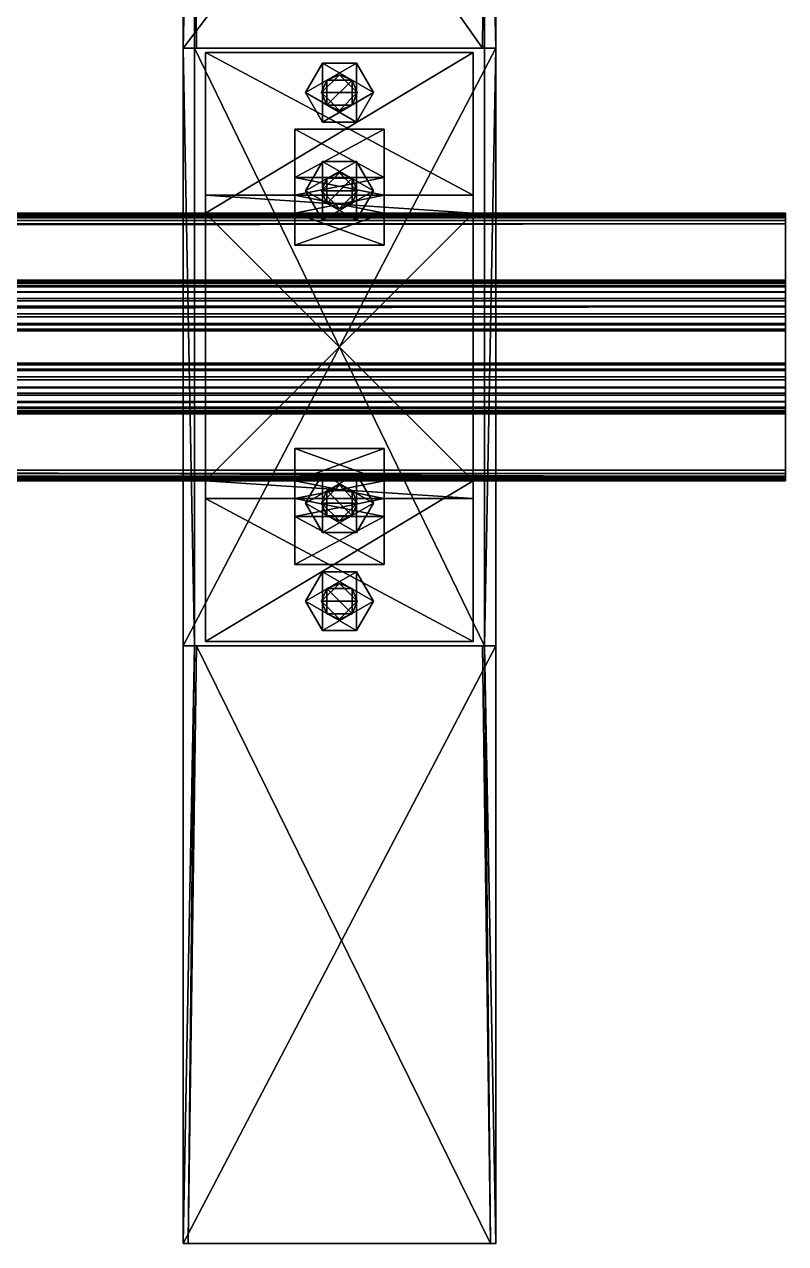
# Model space of a CAD drawing. Header units: millimetres. Extents: x -13000 to 13000, y -1300 to 1300.
# Drawn here: x 12573 to 13000, y -1300 to -617 of the extents above; entities that cross this region are included whole.
import ezdxf

# ---------------------------------------------------------------- set-up
doc = ezdxf.new("R2010")
doc.units = ezdxf.units.MM
doc.layers.add('Rails', color=7, linetype='Continuous', true_color=0x068706)

msp = doc.modelspace()

# ---------------------------------------------------------------- meshes
at = {"layer": 'Rails', "color": 201, "true_color": 0xd59ae5}
mesh = msp.add_polyface(dxfattribs=at)
corners = [(12832.4, -400, 89.95), (12837.59, -400, -50.05), (12837.59, 0, -50.05), (12832.4, 0, 89.95), (12837.59, -630, -50.05), (12831.25, -630, 109.95), (12831.25, -965, 109.95), (12830.09, -630, 129.95), (12662.4, 0, -50.05), (12662.4, -400, -50.05), (12667.59, -400, 89.95), (12667.59, 0, 89.95), (12662.4, -630, -50.05), (12668.75, -630, 109.95), (12669.9, -630, 129.95), (12332.4, -400, 89.95), (12337.59, -400, -50.05), (12337.59, 0, -50.05), (12332.4, 0, 89.95), (12331.25, -630, 109.95), (12337.59, -630, -50.05), (12330.09, -630, 129.95), (12167.59, 0, 89.95), (12167.59, -400, 89.95), (12162.4, -400, -50.05), (12162.4, -630, -50.05), (12169.9, -630, 129.95), (12168.75, -630, 109.95)]
mesh.append_faces([[corners[k] for k in face] for face in [(5, 0, 7), (14, 10, 13), (19, 15, 21)]], dxfattribs={"color": 201})
mesh.append_faces([[corners[k] for k in face] for face in [(0, 1, 2), (2, 3, 0), (4, 5, 6), (0, 5, 4), (4, 1, 0), (8, 9, 10), (10, 11, 8), (12, 13, 10), (10, 9, 12), (11, 10, 0), (9, 8, 2), (2, 1, 9), (6, 5, 13), (12, 9, 1), (1, 4, 12), (10, 14, 7), (7, 0, 10), (14, 13, 5), (5, 7, 14), (15, 16, 17), (17, 18, 15), (15, 19, 20), (20, 16, 15), (22, 23, 15), (15, 18, 22), (17, 16, 24), (16, 20, 25), (23, 26, 21), (21, 15, 23), (26, 27, 19), (19, 21, 26)]], dxfattribs={"vtx2": -1, "color": 201})
mesh = msp.add_polyface(dxfattribs=at)
corners = [(13000, -872.5, 130.95), (-13000, -872.5, 130.96), (-13000, -872.5, 121.96), (13000, -828.13, 144.34), (-13000, -828.14, 144.35), (-13000, -866.58, 137.94), (13000, -728.42, 137.94), (-13000, -728.42, 137.94), (-13000, -766.87, 144.35), (13000, -722.5, 121.95), (-13000, -722.5, 121.96), (-13000, -722.5, 130.96), (13000, -787.63, 159.34), (-13000, -787.64, 159.35), (-13000, -788.5, 165.98), (13000, -806.5, 165.98), (-13000, -806.5, 165.98), (-13000, -807.37, 159.35), (13000, -771.64, 261.13), (-13000, -771.64, 261.14), (-13000, -763.05, 263.96), (13000, -831.95, 263.95), (-13000, -831.96, 263.96), (-13000, -823.37, 261.14), (-4675.01, -712.5, 124.95), (-4675.01, -722.5, 119.95), (-4675.01, -722.5, 109.95), (-4675.01, -632.5, 109.95), (-4675.01, -632.5, 124.95), (-4675.01, -712.5, 136.95), (-4675.01, -722.5, 136.95), (-4675.01, -872.5, 119.95), (-4675.01, -872.5, 109.95), (-4675.01, -882.5, 124.95), (-4675.01, -962.5, 124.95), (-4675.01, -962.5, 109.95), (-4675.01, -882.5, 136.95), (-4675.01, -872.5, 136.95), (-4725.01, -712.5, 124.95), (-4725.01, -702.5, 124.95), (-4725.01, -702.5, 134.95), (-4725.01, -712.5, 134.95), (-4725.01, -675.5, 124.95), (-4725.01, -675.5, 134.95), (-4725.01, -722.5, 146.95), (-4725.01, -722.5, 136.95), (-4725.01, -712.5, 136.95), (-4725.01, -712.5, 146.95), (-4725.01, -872.5, 146.95), (-4725.01, -872.5, 136.95), (-4725.01, -854.5, 139.95), (-4725.01, -854.5, 146.95), (-4725.01, -892.5, 136.95), (-4725.01, -882.5, 136.95), (-4725.01, -882.5, 146.95), (-4725.01, -892.5, 146.95), (-4725.01, -882.5, 134.95), (-4725.01, -892.5, 134.95), (-4725.01, -882.5, 124.95), (-4725.01, -892.5, 124.95)]
mesh.append_faces([[corners[k] for k in face] for face in [(32, 34, 35)]], dxfattribs={"vtx0": -1, "color": 201})
mesh.append_faces([[corners[k] for k in face] for face in [(24, 26, 28)]], dxfattribs={"vtx0": -1, "vtx1": -1, "color": 201})
mesh.append_faces([[corners[k] for k in face] for face in [(32, 33, 34)]], dxfattribs={"vtx0": -1, "vtx2": -1, "color": 201})
mesh.append_faces([[corners[k] for k in face] for face in [(0, 1, 2), (3, 4, 5), (6, 7, 8), (9, 10, 11), (12, 13, 14), (15, 16, 17), (18, 19, 20), (21, 22, 23), (24, 25, 26), (26, 27, 28), (29, 30, 25), (25, 24, 29), (26, 25, 31), (31, 32, 26), (32, 31, 33), (36, 33, 31), (31, 37, 36), (38, 39, 40), (40, 41, 38), (42, 43, 40), (40, 39, 42), (44, 45, 46), (46, 47, 44), (48, 49, 50), (50, 51, 48), (52, 53, 54), (54, 55, 52), (56, 53, 52), (52, 57, 56), (58, 56, 57), (57, 59, 58), (48, 54, 53), (53, 49, 48)]], dxfattribs={"vtx2": -1, "color": 201})
mesh = msp.add_polyface(dxfattribs=at)
corners = [(-13000, -872.28, 120.85), (13000, -872.28, 120.84), (13000, -872.44, 121.34), (-13000, -872, 120.46), (13000, -872, 120.45), (-13000, -871.61, 120.18), (13000, -871.61, 120.17), (-13000, -871.11, 120.01), (13000, -871.11, 120), (-13000, -870.5, 119.96), (13000, -870.5, 119.95), (-13000, -722.56, 121.35), (13000, -722.56, 121.34), (13000, -722.72, 120.84), (-13000, -722.72, 120.85), (13000, -723, 120.45), (-13000, -723, 120.46), (13000, -723.39, 120.17), (-13000, -723.39, 120.18), (13000, -723.89, 120), (-13000, -723.89, 120.01), (13000, -724.5, 119.95), (4674.99, -722.5, 109.95), (4674.99, -722.5, 119.95), (4674.99, -712.5, 124.95), (4674.99, -632.5, 124.95), (4674.99, -632.5, 109.95), (4674.99, -722.5, 136.95), (4674.99, -712.5, 136.95), (4674.99, -872.5, 119.95), (4674.99, -872.5, 109.95), (4674.99, -882.5, 124.95), (4674.99, -962.5, 109.95), (4674.99, -962.5, 124.95), (4674.99, -882.5, 136.95), (4674.99, -872.5, 136.95), (4824.99, -712.5, 124.95), (4824.99, -632.5, 124.95), (4824.99, -632.5, 109.95), (4824.99, -712.5, 136.95), (4824.99, -722.5, 136.95), (4824.99, -722.5, 119.95), (4824.99, -722.5, 109.95), (4824.99, -872.5, 119.95), (4824.99, -962.5, 124.95), (4824.99, -872.5, 109.95), (4824.99, -962.5, 109.95), (4824.99, -872.5, 136.95), (4824.99, -882.5, 136.95), (4824.99, -882.5, 124.95)]
mesh.append_faces([[corners[k] for k in face] for face in [(22, 25, 26)]], dxfattribs={"vtx0": -1, "color": 201})
mesh.append_faces([[corners[k] for k in face] for face in [(31, 30, 33)]], dxfattribs={"vtx0": -1, "vtx1": -1, "color": 201})
mesh.append_faces([[corners[k] for k in face] for face in [(22, 24, 25)]], dxfattribs={"vtx0": -1, "vtx2": -1, "color": 201})
mesh.append_faces([[corners[k] for k in face] for face in [(0, 1, 2), (3, 4, 1), (5, 6, 4), (7, 8, 6), (9, 10, 8), (11, 12, 13), (14, 13, 15), (16, 15, 17), (18, 17, 19), (20, 19, 21), (22, 23, 24), (23, 27, 28), (28, 24, 23), (29, 23, 22), (22, 30, 29), (31, 29, 30), (30, 32, 33), (29, 31, 34), (34, 35, 29), (25, 24, 36), (26, 25, 37), (22, 26, 38), (24, 28, 39), (28, 27, 40), (27, 23, 41), (30, 22, 42), (23, 29, 43), (31, 33, 44), (32, 30, 45), (33, 32, 46), (29, 35, 47), (35, 34, 48), (34, 31, 49)]], dxfattribs={"vtx2": -1, "color": 201})
mesh = msp.add_polyface(dxfattribs=at)
corners = [(12831.25, -965, 109.95), (12837.59, -965, -50.05), (12837.59, -630, -50.05), (12837.59, -1300, -50.05), (12834.71, -1300, 49.95), (12830.09, -965, 129.95), (12662.4, -630, -50.05), (12662.4, -965, -50.05), (12668.75, -965, 109.95), (12668.75, -630, 109.95), (12662.4, -1300, -50.05), (12665.28, -1300, 49.95), (12669.9, -965, 129.95), (12331.25, -965, 109.95), (12337.59, -965, -50.05), (12337.59, -630, -50.05), (12331.25, -630, 109.95), (12337.59, -1300, -50.05), (12334.71, -1300, 49.95), (12330.09, -965, 129.95), (12168.75, -630, 109.95), (12168.75, -965, 109.95), (12162.4, -965, -50.05), (12165.28, -1300, 49.95), (12162.4, -1300, -50.05), (12169.9, -965, 129.95)]
mesh.append_faces([[corners[k] for k in face] for face in [(0, 5, 4), (11, 12, 8), (13, 19, 18)]], dxfattribs={"color": 201})
mesh.append_faces([[corners[k] for k in face] for face in [(0, 1, 2), (3, 1, 0), (0, 4, 3), (6, 7, 8), (8, 9, 6), (8, 7, 10), (10, 11, 8), (9, 8, 0), (7, 6, 2), (2, 1, 7), (11, 10, 3), (3, 4, 11), (10, 7, 1), (1, 3, 10), (8, 12, 5), (5, 0, 8), (12, 11, 4), (4, 5, 12), (13, 14, 15), (15, 16, 13), (17, 14, 13), (13, 18, 17), (20, 21, 13), (13, 16, 20), (15, 14, 22), (17, 18, 23), (14, 17, 24), (21, 25, 19), (19, 13, 21), (25, 23, 18), (18, 19, 25)]], dxfattribs={"vtx2": -1, "color": 201})
mesh = msp.add_polyface(dxfattribs=at)
corners = [(12675, -722.5, 109.95), (12675, -722.5, 119.95), (12675, -712.5, 124.95), (12675, -632.5, 124.95), (12675, -632.5, 109.95), (12675, -722.5, 136.95), (12675, -712.5, 136.95), (12675, -872.5, 119.95), (12675, -872.5, 109.95), (12675, -882.5, 124.95), (12675, -962.5, 109.95), (12675, -962.5, 124.95), (12675, -882.5, 136.95), (12675, -872.5, 136.95), (12825, -712.5, 124.95), (12825, -632.5, 124.95), (12825, -632.5, 109.95), (12825, -712.5, 136.95), (12825, -722.5, 136.95), (12825, -722.5, 119.95), (12825, -722.5, 109.95), (12825, -872.5, 119.95), (12825, -962.5, 124.95), (12825, -872.5, 109.95), (12325, -712.5, 124.95), (12325, -722.5, 119.95), (12325, -722.5, 109.95), (12325, -632.5, 109.95), (12325, -632.5, 124.95), (12325, -712.5, 136.95), (12325, -722.5, 136.95), (12325, -872.5, 119.95), (12325, -872.5, 109.95), (12325, -882.5, 124.95), (12325, -962.5, 124.95), (12325, -962.5, 109.95), (12325, -882.5, 136.95), (12325, -872.5, 136.95), (12275, -872.5, 146.95), (12275, -882.5, 146.95), (12275, -882.5, 136.95), (12275, -872.5, 136.95)]
mesh.append_faces([[corners[k] for k in face] for face in [(0, 3, 4), (32, 34, 35)]], dxfattribs={"vtx0": -1, "color": 201})
mesh.append_faces([[corners[k] for k in face] for face in [(9, 8, 11), (24, 26, 28)]], dxfattribs={"vtx0": -1, "vtx1": -1, "color": 201})
mesh.append_faces([[corners[k] for k in face] for face in [(0, 2, 3), (32, 33, 34)]], dxfattribs={"vtx0": -1, "vtx2": -1, "color": 201})
mesh.append_faces([[corners[k] for k in face] for face in [(0, 1, 2), (1, 5, 6), (6, 2, 1), (7, 1, 0), (0, 8, 7), (9, 7, 8), (8, 10, 11), (7, 9, 12), (12, 13, 7), (3, 2, 14), (4, 3, 15), (0, 4, 16), (2, 6, 17), (6, 5, 18), (5, 1, 19), (8, 0, 20), (1, 7, 21), (9, 11, 22), (10, 8, 23), (24, 25, 26), (26, 27, 28), (29, 30, 25), (25, 24, 29), (26, 25, 31), (31, 32, 26), (32, 31, 33), (36, 33, 31), (31, 37, 36), (38, 39, 40), (40, 41, 38)]], dxfattribs={"vtx2": -1, "color": 201})
mesh = msp.add_polyface(dxfattribs=at)
corners = [(12825, -712.5, 124.95), (12825, -722.5, 119.95), (12825, -722.5, 109.95), (12825, -632.5, 109.95), (12825, -632.5, 124.95), (12825, -712.5, 136.95), (12825, -722.5, 136.95), (12825, -872.5, 119.95), (12675, -632.5, 124.95), (12675, -632.5, 109.95), (12675, -722.5, 109.95), (12675, -712.5, 124.95), (12675, -712.5, 136.95), (12675, -722.5, 136.95), (12675, -722.5, 119.95), (12775, -722.5, 146.95), (12775, -740.5, 146.95), (12775, -740.5, 139.95), (12775, -722.5, 136.95), (12775, -702.5, 136.95), (12775, -702.5, 146.95), (12775, -712.5, 146.95), (12775, -712.5, 136.95), (12775, -712.5, 134.95), (12775, -702.5, 134.95), (12775, -712.5, 124.95), (12775, -702.5, 124.95), (12775, -675.5, 124.95), (12775, -675.5, 134.95), (12759.49, -638.54, 139.95), (12769, -655, 139.95), (12769, -655, 124.95), (12759.49, -638.54, 124.95), (12759.49, -671.45, 139.95), (12759.49, -671.45, 124.95), (12759.49, -693.54, 161.95), (12769, -710, 161.95), (12769, -710, 146.95), (12759.49, -693.54, 146.95), (12759.49, -726.45, 161.95), (12759.49, -726.45, 146.95), (13000, -870.5, 119.95), (13000, -724.5, 119.95), (13000, -728.42, 137.94)]
mesh.append_faces([[corners[k] for k in face] for face in [(0, 2, 4)]], dxfattribs={"vtx0": -1, "vtx1": -1, "color": 201})
mesh.append_faces([[corners[k] for k in face] for face in [(0, 1, 2), (2, 3, 4), (5, 6, 1), (1, 0, 5), (2, 1, 7), (0, 4, 8), (4, 3, 9), (3, 2, 10), (5, 0, 11), (6, 5, 12), (1, 6, 13), (7, 1, 14), (15, 16, 17), (17, 18, 15), (19, 20, 21), (21, 22, 19), (23, 24, 19), (19, 22, 23), (25, 26, 24), (24, 23, 25), (27, 28, 24), (24, 26, 27), (15, 18, 22), (22, 21, 15), (29, 30, 31), (31, 32, 29), (30, 33, 34), (34, 31, 30), (33, 30, 29), (35, 36, 37), (37, 38, 35), (36, 39, 40), (40, 37, 36), (39, 36, 35), (41, 42, 43)]], dxfattribs={"vtx2": -1, "color": 201})
mesh = msp.add_polyface(dxfattribs=at)
corners = [(12675, -962.5, 124.95), (12675, -962.5, 109.95), (12825, -962.5, 109.95), (12675, -872.5, 119.95), (12675, -872.5, 136.95), (12825, -872.5, 136.95), (12675, -882.5, 136.95), (12825, -882.5, 136.95), (12675, -882.5, 124.95), (12825, -882.5, 124.95), (12725, -740.5, 139.95), (12725, -740.5, 146.95), (12725, -722.5, 146.95), (12725, -722.5, 136.95), (12725, -712.5, 146.95), (12725, -702.5, 146.95), (12725, -702.5, 136.95), (12725, -712.5, 136.95), (12725, -702.5, 134.95), (12725, -712.5, 134.95), (12725, -702.5, 124.95), (12725, -712.5, 124.95), (12725, -675.5, 134.95), (12725, -675.5, 124.95), (12725, -854.5, 139.95), (12725, -872.5, 136.95), (12725, -872.5, 146.95), (12725, -854.5, 146.95), (12725, -882.5, 146.95), (12725, -882.5, 136.95), (12725, -892.5, 136.95), (12725, -892.5, 146.95), (12725, -882.5, 134.95), (12725, -892.5, 134.95), (12725, -882.5, 124.95), (12725, -892.5, 124.95), (12725, -919.5, 124.95), (12725, -919.5, 134.95), (12740.5, -638.54, 124.95), (12731, -655, 124.95), (12731, -655, 139.95), (12740.5, -671.45, 139.95), (12740.5, -693.54, 146.95), (12731, -710, 146.95), (12731, -710, 161.95), (12740.5, -726.45, 161.95), (12731, -940, 139.95), (12731, -940, 124.95), (12740.5, -956.45, 124.95), (12740.5, -923.54, 139.95), (12731, -885, 161.95), (12731, -885, 146.95), (12740.5, -901.45, 146.95), (12740.5, -868.54, 161.95)]
mesh.append_faces([[corners[k] for k in face] for face in [(0, 1, 2), (3, 4, 5), (4, 6, 7), (6, 8, 9), (10, 11, 12), (12, 13, 10), (14, 15, 16), (16, 17, 14), (16, 18, 19), (19, 17, 16), (18, 20, 21), (21, 19, 18), (18, 22, 23), (23, 20, 18), (17, 13, 12), (12, 14, 17), (24, 25, 26), (26, 27, 24), (28, 29, 30), (30, 31, 28), (30, 29, 32), (32, 33, 30), (33, 32, 34), (34, 35, 33), (33, 35, 36), (36, 37, 33), (29, 28, 26), (26, 25, 29), (38, 39, 40), (41, 40, 39), (42, 43, 44), (45, 44, 43), (46, 47, 48), (47, 46, 49), (50, 51, 52), (51, 50, 53)]], dxfattribs={"vtx2": -1, "color": 201})
mesh = msp.add_polyface(dxfattribs=at)
corners = [(12725, -740.5, 139.95), (12725, -722.5, 136.95), (12775, -722.5, 136.95), (12725, -702.5, 136.95), (12725, -702.5, 146.95), (12775, -702.5, 146.95), (12725, -712.5, 146.95), (12775, -712.5, 146.95), (12725, -712.5, 136.95), (12725, -712.5, 134.95), (12775, -712.5, 134.95), (12725, -702.5, 134.95), (12775, -702.5, 136.95), (12725, -712.5, 124.95), (12775, -712.5, 124.95), (12725, -702.5, 124.95), (12775, -702.5, 124.95), (12725, -675.5, 124.95), (12775, -675.5, 124.95), (12725, -675.5, 134.95), (12775, -675.5, 134.95), (12775, -702.5, 134.95), (12725, -722.5, 146.95), (12775, -722.5, 146.95), (12775, -712.5, 136.95), (12740, -655, 145.95), (12742.92, -647.93, 145.95), (12742.92, -647.93, 110.95), (12740, -655, 110.95), (12742.92, -662.07, 145.95), (12742.92, -662.07, 110.95), (12750, -645, 145.95), (12750, -665, 145.95), (12731, -655, 139.95), (12740.5, -638.54, 139.95), (12740.5, -638.54, 124.95), (12731, -655, 124.95), (12740.5, -671.45, 124.95), (12740.5, -671.45, 139.95), (12759.49, -638.54, 139.95), (12759.49, -671.45, 139.95), (12740, -710, 167.95), (12742.92, -702.93, 167.95), (12742.92, -702.93, 132.95), (12740, -710, 132.95), (12742.92, -717.07, 167.95), (12742.92, -717.07, 132.95), (12750, -700, 167.95), (12750, -720, 167.95), (12731, -710, 161.95), (12740.5, -693.54, 161.95), (12740.5, -693.54, 146.95), (12731, -710, 146.95), (12740.5, -726.45, 146.95), (12740.5, -726.45, 161.95), (12759.49, -693.54, 161.95), (12759.49, -726.45, 161.95)]
mesh.append_faces([[corners[k] for k in face] for face in [(29, 32, 25), (28, 27, 30), (38, 40, 33), (36, 35, 37), (45, 48, 41), (44, 43, 46), (54, 56, 49), (52, 51, 53)]], dxfattribs={"vtx1": -1, "color": 201})
mesh.append_faces([[corners[k] for k in face] for face in [(0, 1, 2), (3, 4, 5), (4, 6, 7), (8, 9, 10), (11, 3, 12), (9, 13, 14), (13, 15, 16), (15, 17, 18), (17, 19, 20), (19, 11, 21), (6, 22, 23), (1, 8, 24), (25, 26, 27), (27, 28, 25), (29, 25, 28), (28, 30, 29), (31, 26, 25), (33, 34, 35), (36, 37, 38), (39, 34, 33), (41, 42, 43), (43, 44, 41), (45, 41, 44), (44, 46, 45), (47, 42, 41), (49, 50, 51), (52, 53, 54), (55, 50, 49)]], dxfattribs={"vtx2": -1, "color": 201})
mesh = msp.add_polyface(dxfattribs=at)
corners = [(12775, -675.5, 124.95), (12775, -702.5, 124.95), (12725, -702.5, 124.95), (12775, -675.5, 134.95), (12725, -675.5, 124.95), (12775, -702.5, 134.95), (12725, -675.5, 134.95), (12742.92, -647.93, 145.95), (12750, -645, 145.95), (12750, -645, 110.95), (12742.92, -647.93, 110.95), (12757.07, -647.93, 145.95), (12757.07, -647.93, 110.95), (12760, -655, 145.95), (12760, -655, 110.95), (12757.07, -662.07, 145.95), (12757.07, -662.07, 110.95), (12750, -665, 145.95), (12750, -665, 110.95), (12742.92, -662.07, 145.95), (12742.92, -662.07, 110.95), (12740, -655, 145.95), (12740.5, -638.54, 139.95), (12759.49, -638.54, 139.95), (12759.49, -638.54, 124.95), (12740.5, -638.54, 124.95), (12759.49, -671.45, 139.95), (12740.5, -671.45, 139.95), (12740.5, -671.45, 124.95), (12759.49, -671.45, 124.95), (12731, -655, 139.95), (12769, -655, 124.95), (12757.07, -702.93, 132.95), (12750, -700, 132.95), (12750, -700, 167.95), (12740.5, -693.54, 161.95), (12759.49, -693.54, 161.95), (12759.49, -693.54, 146.95), (12740.5, -693.54, 146.95), (12769, -710, 146.95)]
mesh.append_faces([[corners[k] for k in face] for face in [(13, 8, 21), (17, 13, 21), (12, 16, 20), (10, 12, 20), (26, 23, 30), (25, 31, 28)]], dxfattribs={"vtx0": -1, "vtx1": -1, "vtx2": -1, "color": 201})
mesh.append_faces([[corners[k] for k in face] for face in [(0, 1, 2), (3, 0, 4), (5, 3, 6), (7, 8, 9), (9, 10, 7), (8, 11, 12), (12, 9, 8), (11, 13, 14), (14, 12, 11), (13, 15, 16), (16, 14, 13), (15, 17, 18), (18, 16, 15), (17, 19, 20), (20, 18, 17), (17, 15, 13), (13, 11, 8), (10, 9, 12), (12, 14, 16), (16, 18, 20), (22, 23, 24), (24, 25, 22), (26, 27, 28), (28, 29, 26), (25, 24, 31), (31, 29, 28), (32, 33, 34), (35, 36, 37), (37, 38, 35), (38, 37, 39)]], dxfattribs={"vtx2": -1, "color": 201})
mesh = msp.add_polyface(dxfattribs=at)
corners = [(13000, -726.61, 137.47), (-13000, -726.61, 137.48), (-13000, -728.42, 137.94), (13000, -725.13, 136.72), (-13000, -725.13, 136.73), (13000, -723.98, 135.7), (-13000, -723.98, 135.7), (13000, -723.16, 134.39), (-13000, -723.16, 134.4), (13000, -722.66, 132.81), (-13000, -722.67, 132.82), (13000, -722.5, 130.95), (-13000, -722.5, 130.96), (13000, -722.56, 121.34), (-13000, -722.56, 121.35), (-13000, -722.5, 121.96), (13000, -722.72, 120.84), (-13000, -722.72, 120.85), (13000, -723, 120.45), (-13000, -723, 120.46), (13000, -723.39, 120.17), (-13000, -723.39, 120.18), (13000, -723.89, 120), (-13000, -723.89, 120.01), (13000, -724.5, 119.95), (-13000, -724.5, 119.96), (-4325.01, -722.5, 109.95), (-4325.01, -722.5, 119.95), (-4325.01, -712.5, 124.95), (-4325.01, -722.5, 136.95), (-4325.01, -712.5, 136.95), (-4175.01, -712.5, 136.95), (-4175.01, -722.5, 136.95), (-4175.01, -722.5, 119.95), (-4275.01, -740.5, 139.95), (-4275.01, -740.5, 146.95), (-4275.01, -722.5, 146.95), (-4275.01, -722.5, 136.95), (-4275.01, -712.5, 146.95), (-4275.01, -702.5, 146.95), (-4275.01, -702.5, 136.95), (-4275.01, -712.5, 136.95), (-4275.01, -702.5, 134.95), (-4275.01, -712.5, 134.95), (-4275.01, -702.5, 124.95), (-4275.01, -712.5, 124.95), (-4225.01, -722.5, 136.95), (-4225.01, -740.5, 146.95), (-4225.01, -712.5, 146.95), (-4257.08, -702.93, 132.95), (-4260.01, -710, 132.95), (-4260.01, -710, 167.95), (-4257.08, -717.07, 167.95), (-4259.51, -726.46, 161.95), (-4269.01, -710, 161.95), (-4269.01, -710, 146.95), (-4259.51, -726.46, 146.95), (-4259.51, -693.55, 146.95)]
mesh.append_faces([[corners[k] for k in face] for face in [(55, 57, 56)]], dxfattribs={"vtx1": -1, "color": 201})
mesh.append_faces([[corners[k] for k in face] for face in [(0, 1, 2), (3, 4, 1), (5, 6, 4), (7, 8, 6), (9, 10, 8), (11, 12, 10), (13, 14, 15), (16, 17, 14), (18, 19, 17), (20, 21, 19), (22, 23, 21), (24, 25, 23), (26, 27, 28), (27, 29, 30), (30, 28, 27), (28, 30, 31), (30, 29, 32), (29, 27, 33), (34, 35, 36), (36, 37, 34), (38, 39, 40), (40, 41, 38), (40, 42, 43), (43, 41, 40), (42, 44, 45), (45, 43, 42), (41, 37, 36), (36, 38, 41), (34, 37, 46), (36, 35, 47), (39, 38, 48), (49, 50, 51), (52, 51, 50), (53, 54, 55), (55, 56, 53)]], dxfattribs={"vtx2": -1, "color": 201})
mesh = msp.add_polyface(dxfattribs=at)
corners = [(12775, -722.5, 136.95), (12775, -740.5, 139.95), (12725, -740.5, 139.95), (12775, -740.5, 146.95), (12775, -722.5, 146.95), (12725, -722.5, 146.95), (12725, -740.5, 146.95), (12775, -702.5, 146.95), (12775, -702.5, 136.95), (12725, -702.5, 136.95), (12775, -712.5, 146.95), (12725, -702.5, 146.95), (12775, -712.5, 134.95), (12775, -712.5, 136.95), (12725, -712.5, 136.95), (12775, -702.5, 134.95), (12725, -702.5, 134.95), (12775, -712.5, 124.95), (12725, -712.5, 134.95), (12775, -702.5, 124.95), (12725, -712.5, 124.95), (12725, -712.5, 146.95), (12725, -722.5, 136.95), (12742.92, -702.93, 167.95), (12750, -700, 167.95), (12750, -700, 132.95), (12742.92, -702.93, 132.95), (12757.07, -702.93, 167.95), (12757.07, -702.93, 132.95), (12760, -710, 167.95), (12760, -710, 132.95), (12757.07, -717.07, 167.95), (12757.07, -717.07, 132.95), (12750, -720, 167.95), (12750, -720, 132.95), (12742.92, -717.07, 167.95), (12742.92, -717.07, 132.95), (12740, -710, 167.95), (12759.49, -726.45, 161.95), (12740.5, -726.45, 161.95), (12740.5, -726.45, 146.95), (12759.49, -726.45, 146.95), (12759.49, -693.54, 161.95), (12731, -710, 161.95), (12769, -710, 146.95), (12740.5, -693.54, 146.95)]
mesh.append_faces([[corners[k] for k in face] for face in [(29, 24, 37), (33, 29, 37), (28, 32, 36), (26, 28, 36), (38, 42, 43), (45, 44, 40)]], dxfattribs={"vtx0": -1, "vtx1": -1, "vtx2": -1, "color": 201})
mesh.append_faces([[corners[k] for k in face] for face in [(0, 1, 2), (3, 4, 5), (1, 3, 6), (7, 8, 9), (10, 7, 11), (12, 13, 14), (8, 15, 16), (17, 12, 18), (19, 17, 20), (4, 10, 21), (13, 0, 22), (23, 24, 25), (25, 26, 23), (24, 27, 28), (27, 29, 30), (30, 28, 27), (29, 31, 32), (32, 30, 29), (31, 33, 34), (34, 32, 31), (33, 35, 36), (36, 34, 33), (33, 31, 29), (29, 27, 24), (26, 25, 28), (28, 30, 32), (32, 34, 36), (38, 39, 40), (40, 41, 38), (44, 41, 40)]], dxfattribs={"vtx2": -1, "color": 201})
mesh = msp.add_polyface(dxfattribs=at)
corners = [(-13000, -766.87, 144.35), (13000, -766.87, 144.34), (13000, -728.42, 137.94), (-13000, -722.5, 130.96), (13000, -722.5, 130.95), (13000, -722.5, 121.95), (-13000, -788.5, 165.98), (13000, -788.5, 165.98), (13000, -787.63, 159.34), (-13000, -807.37, 159.35), (13000, -807.37, 159.34), (13000, -806.5, 165.98), (-13000, -763.05, 263.96), (13000, -763.05, 263.95), (13000, -771.64, 261.13), (-13000, -724.5, 119.96), (13000, -724.5, 119.95), (13000, -870.5, 119.95), (-13000, -820, 299.96), (13000, -820, 299.95), (13000, -775, 299.95), (-13000, -760, 284.96), (13000, -760, 284.95), (13000, -760, 265.95), (-13000, -806.5, 165.98), (13000, -806.5, 233.91), (-13000, -788.5, 233.92), (13000, -788.5, 233.91), (-13000, -771.64, 261.14), (13000, -779.01, 256.43), (-13000, -779.02, 256.44), (13000, -784.28, 250.33), (-13000, -787.64, 159.35), (13000, -785.04, 153.86), (-13000, -807.56, 242.83), (13000, -807.55, 242.82), (13000, -810.72, 250.33), (-13000, -784.29, 250.34), (13000, -787.45, 242.82), (-13000, -785.04, 153.87), (13000, -780.71, 149.54), (-13000, -806.5, 233.92), (-13000, -787.45, 242.83), (4324.99, -712.5, 124.95), (4324.99, -722.5, 119.95), (4324.99, -722.5, 109.95), (4324.99, -712.5, 136.95), (4324.99, -722.5, 136.95), (4324.99, -872.5, 119.95), (4174.99, -722.5, 136.95), (4174.99, -722.5, 119.95), (4274.99, -722.5, 146.95), (4274.99, -740.5, 146.95), (4274.99, -740.5, 139.95), (4274.99, -722.5, 136.95), (4274.99, -712.5, 136.95), (4224.99, -740.5, 139.95), (4224.99, -722.5, 146.95), (4224.99, -740.5, 146.95), (4224.99, -712.5, 146.95), (4224.99, -722.5, 136.95), (4268.99, -710, 161.95), (4259.49, -726.45, 161.95), (4259.49, -726.45, 146.95), (4240.49, -726.45, 161.95), (4240.49, -726.45, 146.95), (4230.99, -710, 161.95), (4268.99, -710, 146.95)]
mesh.append_faces([[corners[k] for k in face] for face in [(64, 62, 66)]], dxfattribs={"vtx1": -1, "color": 201})
mesh.append_faces([[corners[k] for k in face] for face in [(0, 1, 2), (3, 4, 5), (6, 7, 8), (9, 10, 11), (12, 13, 14), (15, 16, 17), (18, 19, 20), (21, 22, 23), (24, 11, 25), (26, 27, 7), (28, 14, 29), (30, 29, 31), (32, 8, 33), (34, 35, 36), (37, 31, 38), (39, 33, 40), (41, 25, 35), (42, 38, 27), (43, 44, 45), (46, 47, 44), (45, 44, 48), (44, 47, 49), (48, 44, 50), (51, 52, 53), (53, 54, 51), (51, 54, 55), (54, 53, 56), (52, 51, 57), (53, 52, 58), (59, 57, 51), (55, 54, 60), (61, 62, 63), (62, 64, 65), (65, 63, 62), (67, 63, 65)]], dxfattribs={"vtx2": -1, "color": 201})
mesh = msp.add_polyface(dxfattribs=at)
corners = [(13000, -763.75, 296.2), (-13000, -763.75, 296.21), (-13000, -766.67, 298.29), (13000, -761.67, 293.28), (-13000, -761.67, 293.29), (13000, -760.42, 289.53), (-13000, -760.42, 289.54), (13000, -760, 284.95), (-13000, -760, 284.96), (13000, -872.34, 132.81), (-13000, -872.34, 132.82), (-13000, -872.5, 130.96), (13000, -871.84, 134.39), (-13000, -871.84, 134.4), (13000, -871.02, 135.7), (-13000, -871.02, 135.7), (13000, -869.87, 136.72), (-13000, -869.87, 136.73), (13000, -868.39, 137.47), (-13000, -868.39, 137.48), (13000, -866.58, 137.94), (-13000, -866.58, 137.94), (13000, -872.5, 121.95), (-13000, -872.5, 121.96), (-13000, -872.45, 121.35), (13000, -872.44, 121.34), (-13000, -872.28, 120.85), (13000, -872.28, 120.84), (-13000, -872, 120.46), (13000, -872, 120.45), (-13000, -871.61, 120.18), (13000, -871.61, 120.17), (-13000, -871.11, 120.01), (13000, -871.11, 120), (-13000, -870.5, 119.96), (-4325.01, -872.5, 119.95), (-4325.01, -722.5, 119.95), (-4325.01, -722.5, 109.95), (-4325.01, -872.5, 109.95), (-4325.01, -882.5, 124.95), (-4325.01, -882.5, 136.95), (-4325.01, -872.5, 136.95), (-4175.01, -722.5, 109.95), (-4175.01, -872.5, 119.95), (-4175.01, -872.5, 136.95), (-4275.01, -740.5, 146.95), (-4275.01, -740.5, 139.95), (-4225.01, -740.5, 139.95), (-4275.01, -854.5, 139.95), (-4275.01, -872.5, 136.95), (-4275.01, -872.5, 146.95), (-4275.01, -854.5, 146.95), (-4275.01, -882.5, 136.95), (-4225.01, -872.5, 136.95), (-4225.01, -854.5, 146.95), (-4225.01, -854.5, 139.95), (-4225.01, -872.5, 146.95), (-4275.01, -882.5, 146.95), (-4240.51, -868.55, 161.95), (-4240.51, -868.55, 146.95), (-4259.51, -868.55, 146.95), (-4259.51, -868.55, 161.95), (-4269.01, -885, 146.95), (-4269.01, -885, 161.95), (-4231.01, -885, 146.95)]
mesh.append_faces([[corners[k] for k in face] for face in [(61, 63, 58)]], dxfattribs={"vtx1": -1, "color": 201})
mesh.append_faces([[corners[k] for k in face] for face in [(0, 1, 2), (3, 4, 1), (5, 6, 4), (7, 8, 6), (9, 10, 11), (12, 13, 10), (14, 15, 13), (16, 17, 15), (18, 19, 17), (20, 21, 19), (22, 23, 24), (25, 24, 26), (27, 26, 28), (29, 28, 30), (31, 30, 32), (33, 32, 34), (35, 36, 37), (37, 38, 35), (39, 35, 38), (40, 41, 35), (38, 37, 42), (36, 35, 43), (35, 41, 44), (45, 46, 47), (48, 49, 50), (50, 51, 48), (50, 49, 52), (53, 49, 48), (54, 51, 50), (55, 48, 51), (56, 50, 57), (58, 59, 60), (60, 61, 58), (61, 60, 62), (60, 59, 64)]], dxfattribs={"vtx2": -1, "color": 201})
mesh = msp.add_polyface(dxfattribs=at)
corners = [(-13000, -872.5, 121.96), (13000, -872.5, 121.95), (13000, -872.5, 130.95), (-13000, -866.58, 137.94), (13000, -866.58, 137.94), (13000, -828.13, 144.34), (-13000, -823.37, 261.14), (13000, -823.36, 261.13), (13000, -831.95, 263.95), (-13000, -835, 265.96), (13000, -835, 265.95), (13000, -835, 284.95), (-13000, -815.99, 256.44), (13000, -815.99, 256.43), (-13000, -810.72, 250.34), (13000, -810.72, 250.33), (-13000, -809.96, 153.87), (13000, -809.96, 153.86), (13000, -807.37, 159.34), (-13000, -814.29, 149.54), (13000, -814.29, 149.54), (4324.99, -872.5, 119.95), (4324.99, -872.5, 109.95), (4324.99, -722.5, 109.95), (4324.99, -882.5, 124.95), (4324.99, -882.5, 136.95), (4324.99, -872.5, 136.95), (4174.99, -872.5, 109.95), (4174.99, -872.5, 119.95), (4174.99, -872.5, 136.95), (4174.99, -882.5, 136.95), (4274.99, -872.5, 146.95), (4274.99, -872.5, 136.95), (4274.99, -854.5, 139.95), (4274.99, -854.5, 146.95), (4274.99, -892.5, 136.95), (4274.99, -882.5, 136.95), (4274.99, -882.5, 146.95), (4274.99, -892.5, 146.95), (4274.99, -882.5, 134.95), (4274.99, -892.5, 134.95), (4274.99, -882.5, 124.95), (4274.99, -892.5, 124.95), (4224.99, -882.5, 136.95), (4224.99, -882.5, 134.95), (4224.99, -882.5, 124.95), (4224.99, -882.5, 146.95), (4224.99, -872.5, 136.95), (4259.99, -885, 132.95), (4259.99, -885, 167.95), (4257.07, -892.07, 167.95), (4257.06, -877.93, 132.95), (4268.99, -885, 161.95), (4268.99, -885, 146.95), (4259.49, -868.54, 146.95), (4259.49, -868.54, 161.95), (4259.49, -901.45, 161.95)]
mesh.append_faces([[corners[k] for k in face] for face in [(0, 1, 2), (3, 4, 5), (6, 7, 8), (9, 10, 11), (12, 13, 7), (14, 15, 13), (16, 17, 18), (19, 20, 17), (21, 22, 23), (22, 21, 24), (25, 24, 21), (21, 26, 25), (23, 22, 27), (26, 21, 28), (25, 26, 29), (24, 25, 30), (31, 32, 33), (33, 34, 31), (35, 36, 37), (37, 38, 35), (39, 36, 35), (35, 40, 39), (41, 39, 40), (40, 42, 41), (31, 37, 36), (36, 32, 31), (43, 36, 39), (44, 39, 41), (45, 41, 42), (46, 37, 31), (47, 32, 36), (48, 49, 50), (49, 48, 51), (52, 53, 54), (54, 55, 52), (56, 52, 55)]], dxfattribs={"vtx2": -1, "color": 201})
mesh = msp.add_polyface(dxfattribs=at)
corners = [(-13000, -828.14, 144.35), (13000, -828.13, 144.34), (13000, -820.35, 146.36), (-13000, -774.66, 146.37), (13000, -774.65, 146.36), (13000, -766.87, 144.34), (-13000, -820.35, 146.37), (13000, -814.29, 149.54), (-13000, -780.71, 149.54), (13000, -780.71, 149.54), (-13000, -761.36, 264.62), (13000, -761.35, 264.62), (13000, -763.05, 263.95), (-13000, -831.96, 263.96), (13000, -831.95, 263.95), (13000, -833.65, 264.62), (-13000, -760.34, 265.29), (13000, -760.34, 265.28), (-13000, -833.65, 264.62), (13000, -834.66, 265.28), (-13000, -760, 265.96), (13000, -760, 265.95), (-13000, -834.66, 265.29), (13000, -835, 265.95), (-13000, -835, 284.96), (13000, -835, 284.95), (13000, -834.58, 289.53), (-13000, -775, 299.96), (13000, -775, 299.95), (13000, -770.42, 299.53), (-13000, -834.59, 289.54), (13000, -833.33, 293.28), (-13000, -833.34, 293.29), (13000, -831.25, 296.2), (-13000, -831.25, 296.21), (13000, -828.33, 298.28), (-13000, -828.34, 298.29), (13000, -824.58, 299.53), (-13000, -824.59, 299.54), (13000, -820, 299.95), (-13000, -770.42, 299.54), (13000, -766.67, 298.28), (-13000, -766.67, 298.29), (13000, -763.75, 296.2), (-13000, -763.75, 296.21), (13000, -761.67, 293.28), (-13000, -761.67, 293.29), (13000, -760.42, 289.53), (-13000, -760.42, 289.54), (13000, -760, 284.95), (-13000, -872.5, 130.96), (13000, -872.5, 130.95), (13000, -872.34, 132.81), (-13000, -728.42, 137.94), (13000, -728.42, 137.94), (13000, -726.61, 137.47), (-13000, -872.34, 132.82), (13000, -871.84, 134.39), (-13000, -871.84, 134.4), (13000, -871.02, 135.7), (-13000, -871.02, 135.7), (13000, -869.87, 136.72), (-13000, -869.87, 136.73), (13000, -868.39, 137.47), (-13000, -868.39, 137.48), (13000, -866.58, 137.94), (-13000, -726.61, 137.48), (13000, -725.13, 136.72), (-13000, -725.13, 136.73), (13000, -723.98, 135.7), (-13000, -723.98, 135.7), (13000, -723.16, 134.39), (-13000, -723.16, 134.4), (13000, -722.66, 132.81), (-13000, -722.67, 132.82), (13000, -722.5, 130.95), (-13000, -872.45, 121.35), (13000, -872.44, 121.34), (13000, -872.5, 121.95), (-13000, -722.5, 121.96), (13000, -722.5, 121.95), (13000, -722.56, 121.34)]
mesh.append_faces([[corners[k] for k in face] for face in [(0, 1, 2), (3, 4, 5), (6, 2, 7), (8, 9, 4), (10, 11, 12), (13, 14, 15), (16, 17, 11), (18, 15, 19), (20, 21, 17), (22, 19, 23), (24, 25, 26), (27, 28, 29), (30, 26, 31), (32, 31, 33), (34, 33, 35), (36, 35, 37), (38, 37, 39), (40, 29, 41), (42, 41, 43), (44, 43, 45), (46, 45, 47), (48, 47, 49), (50, 51, 52), (53, 54, 55), (56, 52, 57), (58, 57, 59), (60, 59, 61), (62, 61, 63), (64, 63, 65), (66, 55, 67), (68, 67, 69), (70, 69, 71), (72, 71, 73), (74, 73, 75), (76, 77, 78), (79, 80, 81)]], dxfattribs={"vtx2": -1, "color": 201})
mesh = msp.add_polyface(dxfattribs=at)
corners = [(12825, -872.5, 119.95), (12825, -872.5, 109.95), (12825, -722.5, 109.95), (12825, -882.5, 124.95), (12825, -962.5, 124.95), (12675, -872.5, 109.95), (12675, -882.5, 124.95), (12825, -962.5, 109.95), (12675, -962.5, 109.95), (12675, -962.5, 124.95), (12825, -872.5, 136.95), (12675, -872.5, 119.95), (12825, -882.5, 136.95), (12675, -872.5, 136.95), (12675, -882.5, 136.95), (12775, -872.5, 146.95), (12775, -872.5, 136.95), (12775, -854.5, 139.95), (12775, -854.5, 146.95), (12775, -892.5, 136.95), (12775, -882.5, 136.95), (12775, -882.5, 146.95), (12775, -892.5, 146.95), (12775, -882.5, 134.95), (12775, -892.5, 134.95), (12775, -882.5, 124.95), (12775, -892.5, 124.95), (12775, -919.5, 124.95), (12775, -919.5, 134.95), (12760, -940, 110.95), (12760, -940, 145.95), (12757.07, -947.07, 145.95), (12757.07, -932.93, 110.95), (12759.5, -956.45, 139.95), (12759.5, -956.45, 124.95), (12769, -940, 124.95), (12769, -940, 139.95), (12759.49, -923.54, 124.95), (12759.49, -923.54, 139.95), (12760, -885, 132.95), (12760, -885, 167.95), (12757.07, -892.07, 167.95), (12757.07, -877.93, 132.95), (12759.49, -901.45, 161.95), (12759.49, -901.45, 146.95), (12769, -885, 146.95), (12769, -885, 161.95), (12759.49, -868.54, 146.95), (12759.49, -868.54, 161.95)]
mesh.append_faces([[corners[k] for k in face] for face in [(1, 3, 4)]], dxfattribs={"vtx0": -1, "vtx2": -1, "color": 201})
mesh.append_faces([[corners[k] for k in face] for face in [(0, 1, 2), (1, 0, 3), (2, 1, 5), (4, 3, 6), (1, 7, 8), (7, 4, 9), (10, 0, 11), (12, 10, 13), (3, 12, 14), (15, 16, 17), (17, 18, 15), (19, 20, 21), (21, 22, 19), (23, 20, 19), (19, 24, 23), (25, 23, 24), (24, 26, 25), (27, 26, 24), (24, 28, 27), (15, 21, 20), (20, 16, 15), (29, 30, 31), (30, 29, 32), (33, 34, 35), (35, 36, 33), (36, 35, 37), (37, 38, 36), (33, 36, 38), (39, 40, 41), (40, 39, 42), (43, 44, 45), (45, 46, 43), (46, 45, 47), (47, 48, 46), (43, 46, 48)]], dxfattribs={"vtx2": -1, "color": 201})
mesh = msp.add_polyface(dxfattribs=at)
corners = [(12725, -722.5, 146.95), (12725, -740.5, 146.95), (12775, -740.5, 146.95), (12725, -740.5, 139.95), (12775, -740.5, 139.95), (12775, -872.5, 136.95), (12725, -872.5, 136.95), (12725, -854.5, 139.95), (12775, -854.5, 146.95), (12725, -854.5, 146.95), (12725, -872.5, 146.95), (12775, -854.5, 139.95), (12775, -892.5, 146.95), (12725, -892.5, 146.95), (12725, -892.5, 136.95), (12775, -882.5, 146.95), (12725, -882.5, 146.95), (12775, -882.5, 134.95), (12725, -882.5, 134.95), (12725, -882.5, 136.95), (12775, -892.5, 136.95), (12725, -892.5, 134.95), (12775, -882.5, 124.95), (12725, -882.5, 124.95), (12775, -892.5, 124.95), (12725, -892.5, 124.95), (12775, -919.5, 124.95), (12725, -919.5, 124.95), (12775, -919.5, 134.95), (12725, -919.5, 134.95), (12775, -892.5, 134.95), (12775, -872.5, 146.95), (12775, -882.5, 136.95), (12740, -940, 145.95), (12740, -940, 110.95), (12742.92, -947.07, 110.95), (12742.92, -947.07, 145.95), (12742.92, -932.93, 145.95), (12742.92, -932.93, 110.95), (12740.5, -956.45, 124.95), (12740.5, -956.45, 139.95), (12731, -940, 139.95), (12740.5, -923.54, 139.95), (12740.5, -923.54, 124.95), (12731, -940, 124.95), (12759.5, -956.45, 139.95), (12759.49, -923.54, 139.95), (12740, -885, 167.95), (12740, -885, 132.95), (12742.92, -892.07, 132.95), (12742.92, -892.07, 167.95), (12742.92, -877.93, 167.95), (12742.92, -877.93, 132.95), (12740.5, -901.45, 146.95), (12740.5, -901.45, 161.95), (12731, -885, 161.95), (12740.5, -868.54, 161.95), (12740.5, -868.54, 146.95), (12731, -885, 146.95), (12759.49, -901.45, 161.95), (12759.49, -868.54, 161.95)]
mesh.append_faces([[corners[k] for k in face] for face in [(34, 38, 35), (42, 41, 46), (44, 43, 39), (48, 52, 49), (56, 55, 60), (58, 57, 53)]], dxfattribs={"vtx1": -1, "color": 201})
mesh.append_faces([[corners[k] for k in face] for face in [(0, 1, 2), (1, 3, 4), (5, 6, 7), (8, 9, 10), (11, 7, 9), (12, 13, 14), (15, 16, 13), (17, 18, 19), (20, 14, 21), (22, 23, 18), (24, 25, 23), (26, 27, 25), (28, 29, 27), (30, 21, 29), (31, 10, 16), (32, 19, 6), (33, 34, 35), (35, 36, 33), (37, 38, 34), (34, 33, 37), (39, 40, 41), (42, 43, 44), (41, 40, 45), (47, 48, 49), (49, 50, 47), (51, 52, 48), (48, 47, 51), (53, 54, 55), (56, 57, 58), (55, 54, 59)]], dxfattribs={"vtx2": -1, "color": 201})
mesh = msp.add_polyface(dxfattribs=at)
corners = [(13000, -766.87, 144.34), (13000, -828.13, 144.34), (13000, -728.42, 137.94), (13000, -807.37, 159.34), (13000, -787.63, 159.34), (13000, -788.5, 165.98), (13000, -823.36, 261.13), (13000, -771.64, 261.13), (13000, -763.05, 263.95), (13000, -770.42, 299.53), (13000, -775, 299.95), (13000, -820, 299.95), (13000, -766.67, 298.28), (13000, -763.75, 296.2), (13000, -761.67, 293.28), (13000, -760.42, 289.53), (13000, -760, 284.95), (13000, -760, 265.95), (13000, -806.5, 233.91), (13000, -806.5, 165.98), (13000, -788.5, 233.91), (13000, -779.01, 256.43), (13000, -784.28, 250.33), (13000, -815.99, 256.43), (13000, -809.96, 153.86), (13000, -785.04, 153.86), (13000, -787.45, 242.82), (13000, -810.72, 250.33), (13000, -780.71, 149.54), (13000, -807.55, 242.82), (13000, -774.65, 146.36), (13000, -820.35, 146.36), (13000, -814.29, 149.54), (13000, -831.95, 263.95), (13000, -761.35, 264.62), (13000, -833.65, 264.62), (13000, -760.34, 265.28), (13000, -834.66, 265.28), (13000, -724.5, 119.95), (13000, -723.89, 120), (13000, -723.39, 120.17), (13000, -723, 120.45), (13000, -722.72, 120.84), (13000, -722.56, 121.34), (13000, -722.5, 121.95), (13000, -722.5, 130.95), (13000, -722.66, 132.81), (13000, -723.16, 134.39), (13000, -723.98, 135.7), (13000, -725.13, 136.72), (13000, -726.61, 137.47)]
mesh.append_faces([[corners[k] for k in face] for face in [(40, 42, 44), (38, 40, 44), (44, 46, 48), (38, 44, 48), (38, 48, 50)]], dxfattribs={"vtx0": -1, "vtx1": -1, "vtx2": -1, "color": 201})
mesh.append_faces([[corners[k] for k in face] for face in [(0, 1, 2), (2, 38, 50)]], dxfattribs={"vtx1": -1, "color": 201})
mesh.append_faces([[corners[k] for k in face] for face in [(12, 9, 11), (13, 12, 11), (14, 13, 11), (15, 14, 11), (16, 15, 11), (17, 16, 11)]], dxfattribs={"vtx1": -1, "vtx2": -1, "color": 201})
mesh.append_faces([[corners[k] for k in face] for face in [(3, 4, 5), (6, 7, 8), (9, 10, 11), (18, 19, 5), (5, 20, 18), (21, 7, 6), (22, 21, 23), (3, 24, 25), (25, 4, 3), (26, 22, 27), (28, 25, 24), (20, 26, 29), (0, 30, 31), (30, 28, 32), (33, 8, 34), (35, 34, 36), (37, 36, 17), (38, 39, 40), (40, 41, 42), (42, 43, 44), (44, 45, 46), (46, 47, 48), (48, 49, 50)]], dxfattribs={"vtx2": -1, "color": 201})
mesh = msp.add_polyface(dxfattribs=at)
corners = [(13000, -870.5, 119.95), (-13000, -870.5, 119.96), (-13000, -724.5, 119.96), (13000, -835, 284.95), (-13000, -835, 284.96), (-13000, -835, 265.96), (13000, -775, 299.95), (-13000, -775, 299.96), (-13000, -820, 299.96), (13000, -760, 265.95), (-13000, -760, 265.96), (-13000, -760, 284.96), (13000, -806.5, 233.91), (-13000, -806.5, 233.92), (-13000, -806.5, 165.98), (13000, -788.5, 165.98), (-13000, -788.5, 165.98), (-13000, -788.5, 233.92), (13000, -823.36, 261.13), (-13000, -823.37, 261.14), (-13000, -815.99, 256.44), (13000, -779.01, 256.43), (-13000, -779.02, 256.44), (-13000, -771.64, 261.14), (13000, -815.99, 256.43), (-13000, -810.72, 250.34), (13000, -784.28, 250.33), (-13000, -784.29, 250.34), (13000, -807.37, 159.34), (-13000, -807.37, 159.35), (-13000, -809.96, 153.87), (13000, -785.04, 153.86), (-13000, -785.04, 153.87), (-13000, -787.64, 159.35), (13000, -810.72, 250.33), (-13000, -807.56, 242.83), (13000, -787.45, 242.82), (-13000, -787.45, 242.83), (13000, -809.96, 153.86), (-13000, -814.29, 149.54), (13000, -780.71, 149.54), (-13000, -780.71, 149.54), (13000, -807.55, 242.82), (13000, -788.5, 233.91), (13000, -820.35, 146.36), (-13000, -820.35, 146.37), (-13000, -828.14, 144.35), (13000, -766.87, 144.34), (-13000, -766.87, 144.35), (-13000, -774.66, 146.37), (13000, -814.29, 149.54), (13000, -774.65, 146.36), (13000, -763.05, 263.95), (-13000, -763.05, 263.96), (-13000, -761.36, 264.62), (13000, -833.65, 264.62), (-13000, -833.65, 264.62), (-13000, -831.96, 263.96), (13000, -761.35, 264.62), (-13000, -760.34, 265.29), (13000, -834.66, 265.28), (-13000, -834.66, 265.29), (13000, -760.34, 265.28), (13000, -835, 265.95), (13000, -834.58, 289.53), (-13000, -834.59, 289.54), (13000, -770.42, 299.53), (-13000, -770.42, 299.54), (13000, -833.33, 293.28), (-13000, -833.34, 293.29), (13000, -831.25, 296.2), (-13000, -831.25, 296.21), (13000, -828.33, 298.28), (-13000, -828.34, 298.29), (13000, -824.58, 299.53), (-13000, -824.59, 299.54), (13000, -820, 299.95), (13000, -766.67, 298.28), (-13000, -766.67, 298.29)]
mesh.append_faces([[corners[k] for k in face] for face in [(0, 1, 2), (3, 4, 5), (6, 7, 8), (9, 10, 11), (12, 13, 14), (15, 16, 17), (18, 19, 20), (21, 22, 23), (24, 20, 25), (26, 27, 22), (28, 29, 30), (31, 32, 33), (34, 25, 35), (36, 37, 27), (38, 30, 39), (40, 41, 32), (42, 35, 13), (43, 17, 37), (44, 45, 46), (47, 48, 49), (50, 39, 45), (51, 49, 41), (52, 53, 54), (55, 56, 57), (58, 54, 59), (60, 61, 56), (62, 59, 10), (63, 5, 61), (64, 65, 4), (66, 67, 7), (68, 69, 65), (70, 71, 69), (72, 73, 71), (74, 75, 73), (76, 8, 75), (77, 78, 67)]], dxfattribs={"vtx2": -1, "color": 201})
mesh = msp.add_polyface(dxfattribs=at)
corners = [(12825, -872.5, 109.95), (12825, -962.5, 124.95), (12825, -962.5, 109.95), (12825, -882.5, 136.95), (12825, -882.5, 124.95), (12825, -872.5, 119.95), (12825, -872.5, 136.95), (13000, -828.13, 144.34), (13000, -866.58, 137.94), (13000, -870.5, 119.95), (13000, -728.42, 137.94), (13000, -788.5, 165.98), (13000, -806.5, 165.98), (13000, -807.37, 159.34), (13000, -763.05, 263.95), (13000, -831.95, 263.95), (13000, -823.36, 261.13), (13000, -834.58, 289.53), (13000, -835, 284.95), (13000, -835, 265.95), (13000, -833.33, 293.28), (13000, -831.25, 296.2), (13000, -828.33, 298.28), (13000, -824.58, 299.53), (13000, -820, 299.95), (13000, -760, 265.95), (13000, -815.99, 256.43), (13000, -779.01, 256.43), (13000, -810.72, 250.33), (13000, -784.28, 250.33), (13000, -807.55, 242.82), (13000, -787.45, 242.82), (13000, -809.96, 153.86), (13000, -814.29, 149.54), (13000, -780.71, 149.54), (13000, -806.5, 233.91), (13000, -788.5, 233.91), (13000, -820.35, 146.36), (13000, -766.87, 144.34), (13000, -774.65, 146.36), (13000, -761.35, 264.62), (13000, -833.65, 264.62), (13000, -760.34, 265.28), (13000, -834.66, 265.28), (13000, -868.39, 137.47), (13000, -869.87, 136.72), (13000, -871.02, 135.7), (13000, -871.84, 134.39), (13000, -872.34, 132.81), (13000, -872.5, 130.95), (13000, -872.5, 121.95), (13000, -872.44, 121.34), (13000, -872.28, 120.84), (13000, -872, 120.45), (13000, -871.61, 120.17), (13000, -871.11, 120)]
mesh.append_faces([[corners[k] for k in face] for face in [(0, 1, 2)]], dxfattribs={"vtx0": -1, "color": 201})
mesh.append_faces([[corners[k] for k in face] for face in [(25, 24, 19)]], dxfattribs={"vtx0": -1, "vtx1": -1, "color": 201})
mesh.append_faces([[corners[k] for k in face] for face in [(7, 9, 10), (45, 47, 49), (8, 45, 49), (49, 51, 53), (8, 49, 53), (8, 53, 55)]], dxfattribs={"vtx0": -1, "vtx1": -1, "vtx2": -1, "color": 201})
mesh.append_faces([[corners[k] for k in face] for face in [(9, 8, 55)]], dxfattribs={"vtx1": -1, "color": 201})
mesh.append_faces([[corners[k] for k in face] for face in [(20, 17, 19), (21, 20, 19), (22, 21, 19), (23, 22, 19), (24, 23, 19)]], dxfattribs={"vtx1": -1, "vtx2": -1, "color": 201})
mesh.append_faces([[corners[k] for k in face] for face in [(3, 4, 5), (5, 6, 3), (7, 8, 9), (11, 12, 13), (14, 15, 16), (17, 18, 19), (16, 26, 27), (26, 28, 29), (28, 30, 31), (32, 33, 34), (30, 35, 36), (37, 7, 38), (33, 37, 39), (40, 41, 15), (42, 43, 41), (25, 19, 43), (8, 44, 45), (45, 46, 47), (47, 48, 49), (49, 50, 51), (51, 52, 53), (53, 54, 55)]], dxfattribs={"vtx2": -1, "color": 201})
mesh = msp.add_polyface(dxfattribs=at)
corners = [(12725, -854.5, 139.95), (12775, -854.5, 139.95), (12775, -872.5, 136.95), (12725, -872.5, 146.95), (12775, -872.5, 146.95), (12775, -854.5, 146.95), (12725, -854.5, 146.95), (12725, -892.5, 136.95), (12775, -892.5, 136.95), (12775, -892.5, 146.95), (12725, -892.5, 146.95), (12775, -882.5, 146.95), (12725, -882.5, 136.95), (12775, -882.5, 136.95), (12775, -882.5, 134.95), (12725, -892.5, 134.95), (12775, -892.5, 134.95), (12725, -882.5, 134.95), (12775, -882.5, 124.95), (12725, -882.5, 124.95), (12775, -892.5, 124.95), (12725, -882.5, 146.95), (12725, -872.5, 136.95), (12742.92, -892.07, 167.95), (12742.92, -892.07, 132.95), (12750, -895, 132.95), (12750, -895, 167.95), (12757.07, -892.07, 132.95), (12757.07, -892.07, 167.95), (12760, -885, 132.95), (12757.07, -877.93, 132.95), (12757.07, -877.93, 167.95), (12760, -885, 167.95), (12750, -875, 132.95), (12750, -875, 167.95), (12742.92, -877.93, 132.95), (12742.92, -877.93, 167.95), (12740, -885, 167.95), (12759.49, -868.54, 161.95), (12759.49, -868.54, 146.95), (12740.5, -868.54, 146.95), (12740.5, -868.54, 161.95), (12731, -885, 161.95), (12759.49, -901.45, 161.95), (12769, -885, 146.95), (12740.5, -901.45, 146.95)]
mesh.append_faces([[corners[k] for k in face] for face in [(37, 26, 32), (37, 32, 34), (35, 30, 27), (35, 27, 24), (42, 43, 38), (40, 44, 45)]], dxfattribs={"vtx0": -1, "vtx1": -1, "vtx2": -1, "color": 201})
mesh.append_faces([[corners[k] for k in face] for face in [(36, 37, 34)]], dxfattribs={"vtx1": -1, "color": 201})
mesh.append_faces([[corners[k] for k in face] for face in [(0, 1, 2), (3, 4, 5), (6, 5, 1), (7, 8, 9), (10, 9, 11), (12, 13, 14), (15, 16, 8), (17, 14, 18), (19, 18, 20), (21, 11, 4), (22, 2, 13), (23, 24, 25), (26, 25, 27), (27, 28, 26), (28, 27, 29), (30, 31, 32), (31, 30, 33), (33, 34, 31), (34, 33, 35), (35, 36, 34), (37, 23, 26), (26, 28, 32), (32, 31, 34), (35, 33, 30), (30, 29, 27), (27, 25, 24), (38, 39, 40), (40, 41, 38), (40, 39, 44)]], dxfattribs={"vtx2": -1, "color": 201})
mesh = msp.add_polyface(dxfattribs=at)
corners = [(12725, -892.5, 124.95), (12775, -892.5, 124.95), (12775, -919.5, 124.95), (12725, -919.5, 124.95), (12775, -919.5, 134.95), (12725, -919.5, 134.95), (12775, -892.5, 134.95), (12742.92, -947.07, 145.95), (12742.92, -947.07, 110.95), (12750, -950, 110.95), (12750, -950, 145.95), (12757.07, -947.07, 110.95), (12757.07, -947.07, 145.95), (12760, -940, 110.95), (12757.07, -932.93, 110.95), (12757.07, -932.93, 145.95), (12760, -940, 145.95), (12750, -930, 110.95), (12750, -930, 145.95), (12742.92, -932.93, 110.95), (12742.92, -932.93, 145.95), (12740, -940, 145.95), (12740.5, -956.45, 139.95), (12740.5, -956.45, 124.95), (12759.5, -956.45, 124.95), (12759.5, -956.45, 139.95), (12759.49, -923.54, 139.95), (12759.49, -923.54, 124.95), (12740.5, -923.54, 124.95), (12740.5, -923.54, 139.95), (12731, -940, 139.95), (12769, -940, 124.95), (12750, -895, 132.95), (12750, -895, 167.95), (12742.92, -892.07, 167.95), (12740.5, -901.45, 161.95), (12740.5, -901.45, 146.95), (12759.49, -901.45, 146.95), (12759.49, -901.45, 161.95), (12769, -885, 146.95)]
mesh.append_faces([[corners[k] for k in face] for face in [(21, 10, 16), (21, 16, 18), (19, 14, 11), (19, 11, 8), (30, 25, 26), (28, 31, 23)]], dxfattribs={"vtx0": -1, "vtx1": -1, "vtx2": -1, "color": 201})
mesh.append_faces([[corners[k] for k in face] for face in [(20, 21, 18)]], dxfattribs={"vtx1": -1, "color": 201})
mesh.append_faces([[corners[k] for k in face] for face in [(0, 1, 2), (3, 2, 4), (5, 4, 6), (7, 8, 9), (9, 10, 7), (10, 9, 11), (11, 12, 10), (12, 11, 13), (14, 15, 16), (15, 14, 17), (17, 18, 15), (18, 17, 19), (19, 20, 18), (21, 7, 10), (10, 12, 16), (16, 15, 18), (19, 17, 14), (14, 13, 11), (11, 9, 8), (22, 23, 24), (24, 25, 22), (26, 27, 28), (28, 29, 26), (28, 27, 31), (31, 24, 23), (32, 33, 34), (35, 36, 37), (37, 38, 35), (39, 37, 36)]], dxfattribs={"vtx2": -1, "color": 201})

doc.saveas('drawing.dxf')
